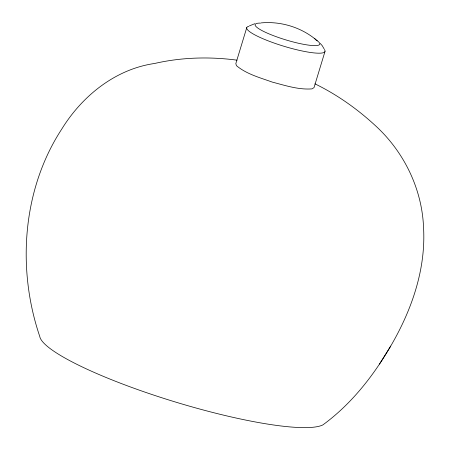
<?xml version="1.0" encoding="UTF-8"?>
<svg xmlns="http://www.w3.org/2000/svg" width="450" height="450" viewBox="0 0 450 450"><rect width="100%" height="100%" fill="white"/><g stroke="black" fill="none" stroke-linecap="round" stroke-linejoin="round"><path stroke-width="0.67" d="M246.78 27.557L235.828 63.608L236.458 65.689C246.651 74.166 259.937 77.647 272.211 82.08C285.188 85.438 298.434 89.916 311.985 88.881L314.021 87.615L324.968 51.564M237.032 60.165C209.632 56.531 181.564 57.274 154.581 63.478C115.267 69.171 82.046 96.052 61.656 129.24C22.297 189.596 16.802 268.92 39.741 336.392A149.771 25.492 16.9 0 0 169.082 400.061A149.771 25.492 16.9 0 0 322.903 424.884C351.197 404.196 373.179 376.2 390.696 346.095C411.514 310.472 425.88 269.747 423.574 228.004C422.229 190.125 404.994 153.804 377.662 127.766C359.049 110.205 337.984 95.051 314.944 83.841M379.474 364.084L390.696 346.095M249.412 25.892L254.711 23.721M261.208 22.894C281.183 21.06 302.091 27.568 317.228 40.787M314.741 38.678L315.349 39.201M320.316 43.509L322.228 45.681L324.056 48.808M324.338 49.477A40.905 6.981 16.9 0 1 283.162 46.029A40.905 6.981 16.9 0 1 248.811 26.291M315.551 39.634A33.784 5.766 16.9 0 1 307.614 44.994A33.784 5.766 16.9 0 1 265.489 32.316A33.784 5.766 16.9 0 1 260.606 23.102"/></g></svg>
